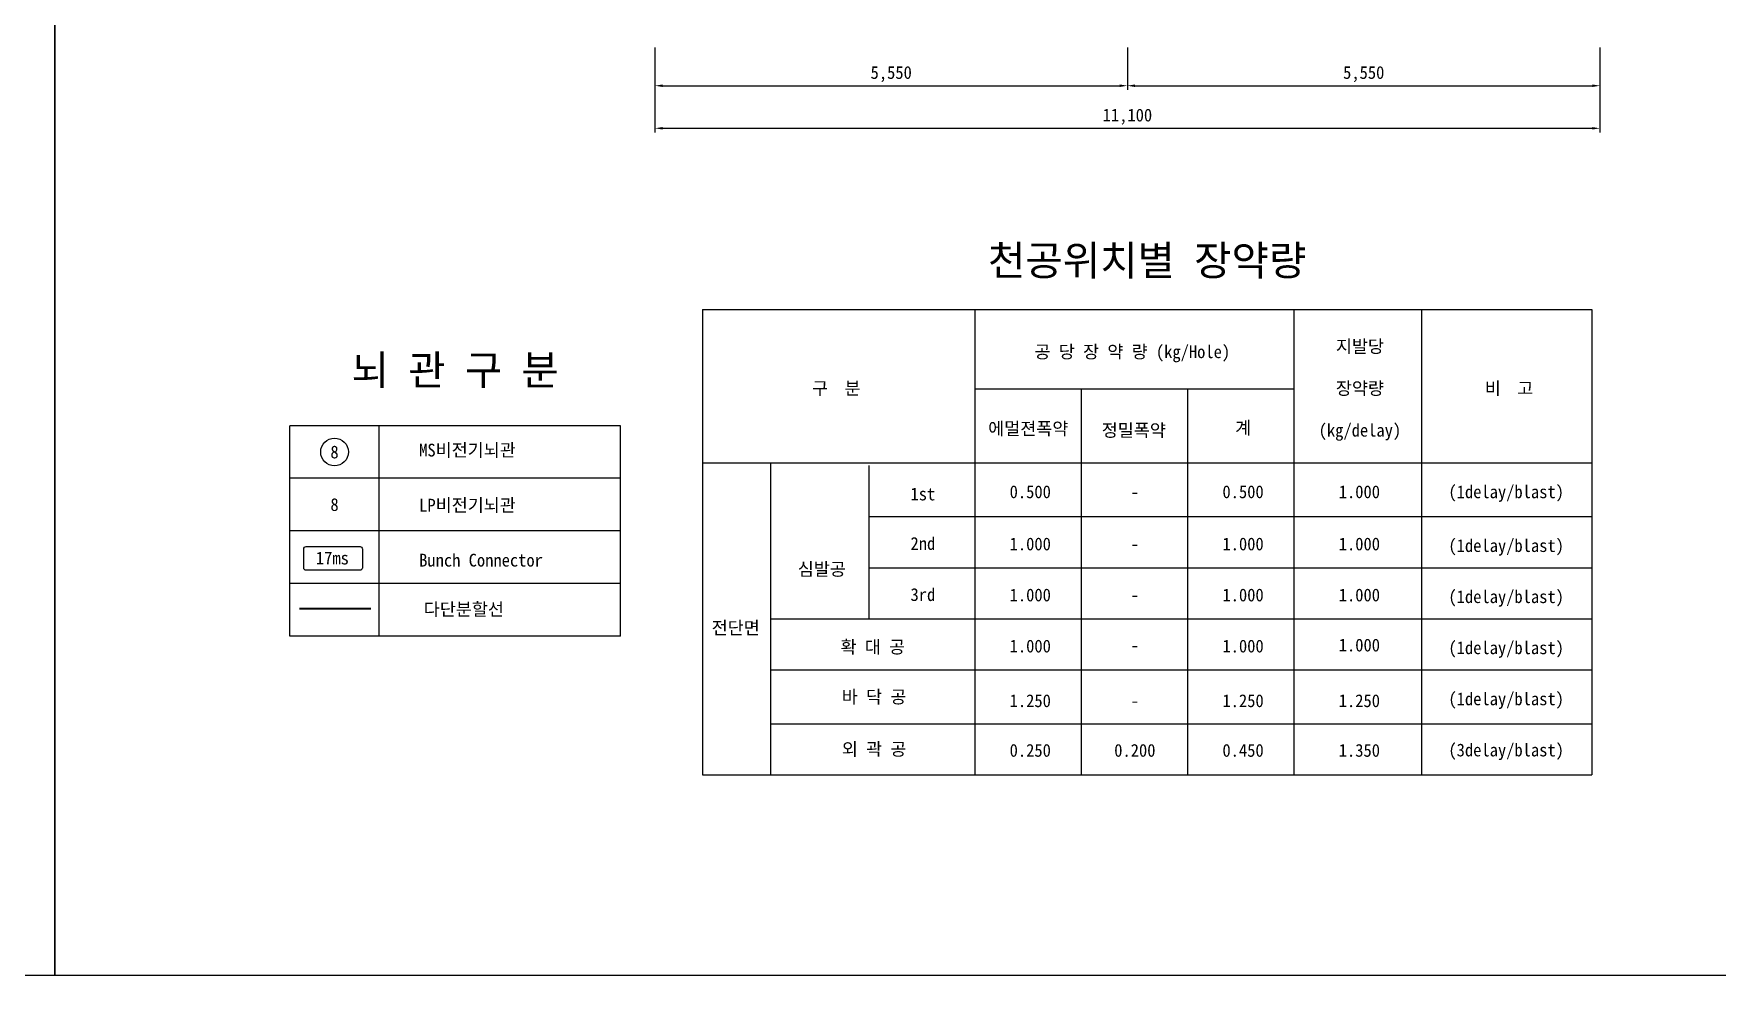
# Model space of a CAD drawing. Header units: millimetres. Extents: x -38550 to 41050, y 2900 to 31257.
# Drawn here: x 1000 to 20779, y 2900 to 13958 of the extents above; entities that cross this region are included whole.
import ezdxf
from ezdxf.enums import TextEntityAlignment as Align

# ---------------------------------------------------------------- set-up
doc = ezdxf.new("R2010")
doc.units = ezdxf.units.MM
doc.header["$LTSCALE"] = 500
doc.header["$PDMODE"] = 1
doc.linetypes.add('A-DASHD01', pattern=[0.75, 0.5, -0.25])
for name, color, linetype in [('CS-BLST-HIDL', 2, 'A-DASHD01'), ('CS-DIMS', 1, 'Continuous'), ('CS-TABL', 3, 'Continuous'), ('CS-TABL-LIN1', 4, 'Continuous'), ('CS-TABL-LIN2', 1, 'Continuous'), ('CS-TABL-TEX1', 6, 'Continuous'), ('CS-TABL-TEX2', 3, 'Continuous'), ('CS-TEX1', 6, 'Continuous'), ('CS-TEXT', 3, 'Continuous'), ('CX-PAPR', 2, 'Continuous')]:
    doc.layers.add(name, color=color, linetype=linetype)
doc.styles.get("Standard").update_dxf_attribs({"font": ''})
doc.styles.add('굴림체', font='')
doc.styles.get('Standard').set_extended_font_data('GulimChe')
doc.styles.get('굴림체').set_extended_font_data('GulimChe')
doc.dimstyles.new('DIM01-50', dxfattribs={"dimscale": 50, "dimtxt": 3, "dimasz": 1.8, "dimexe": 1, "dimexo": 1, "dimgap": 1, "dimtad": 1, "dimdec": 0, "dimzin": 9, "dimdsep": 46, "dimlunit": 6, "dimtxsty": '굴림체', "dimcen": 2.5, "dimclrt": 3, "dimadec": 4, "dimazin": 0, "dimtfac": 1, "dimtdec": 0, "dimtmove": 2, "dimatfit": 3, "dimfxl": 1, "dimtolj": 1, "dimtzin": 0, "dimarcsym": 0})

# ---------------------------------------------------------------- blocks, each defined once
blk = doc.blocks.new('*D80')
at = {"layer": 'CS-DIMS', "color": 0, "lineweight": -2, "transparency": 16777216}
for p, q in [((8299, 13797), (8299, 13297)), ((13849, 13797), (13849, 13297)), ((8389, 13347), (13759, 13347))]:
    blk.add_line(p, q, dxfattribs=at)
at = {"layer": 'CS-DIMS', "color": 0, "transparency": 16777216}
for points in [[(8389, 13362), (8389, 13332), (8299, 13347)], [(13759, 13362), (13759, 13332), (13849, 13347)]]:
    blk.add_solid(points, dxfattribs=at)
at = {"layer": 'Defpoints', "color": 0, "transparency": 16777216}
for p in [(8299, 13847), (13849, 13847), (13849, 13347)]:
    blk.add_point(p, dxfattribs=at)
at = {"layer": 'CS-DIMS', "color": 3, "transparency": 16777216, "insert": (11074, 13483), "char_height": 150, "attachment_point": 5, "style": '굴림체'}
blk.add_mtext('\\A1;5,550', dxfattribs=at)
blk = doc.blocks.new('*D81')
at = {"layer": 'CS-DIMS', "color": 0, "lineweight": -2, "transparency": 16777216}
for p, q in [((13849, 13797), (13849, 13297)), ((19400, 13797), (19400, 13297)), ((13939, 13347), (19310, 13347))]:
    blk.add_line(p, q, dxfattribs=at)
at = {"layer": 'CS-DIMS', "color": 0, "transparency": 16777216}
for points in [[(13939, 13362), (13939, 13332), (13849, 13347)], [(19310, 13362), (19310, 13332), (19400, 13347)]]:
    blk.add_solid(points, dxfattribs=at)
at = {"layer": 'Defpoints', "color": 0, "transparency": 16777216}
for p in [(13849, 13847), (19400, 13847), (19400, 13347)]:
    blk.add_point(p, dxfattribs=at)
at = {"layer": 'CS-DIMS', "color": 3, "transparency": 16777216, "insert": (16625, 13483), "char_height": 150, "attachment_point": 5, "style": '굴림체'}
blk.add_mtext('\\A1;5,550', dxfattribs=at)
blk = doc.blocks.new('*D82')
at = {"layer": 'CS-DIMS', "color": 0, "lineweight": -2, "transparency": 16777216}
for p, q in [((8299, 13297), (8299, 12797)), ((19400, 13297), (19400, 12797)), ((8389, 12847), (19310, 12847))]:
    blk.add_line(p, q, dxfattribs=at)
at = {"layer": 'CS-DIMS', "color": 0, "transparency": 16777216}
for points in [[(8389, 12862), (8389, 12832), (8299, 12847)], [(19310, 12862), (19310, 12832), (19400, 12847)]]:
    blk.add_solid(points, dxfattribs=at)
at = {"layer": 'Defpoints', "color": 0, "transparency": 16777216}
for p in [(8299, 13347), (19400, 13347), (19400, 12847)]:
    blk.add_point(p, dxfattribs=at)
at = {"layer": 'CS-DIMS', "color": 3, "transparency": 16777216, "insert": (13849, 12983), "char_height": 150, "attachment_point": 5, "style": '굴림체'}
blk.add_mtext('\\A1;11,100', dxfattribs=at)

msp = doc.modelspace()

# ---------------------------------------------------------------- linework, layer by layer
at = {"layer": 'CS-BLST-HIDL', "const_width": 20}
msp.add_lwpolyline([(4120.4, 7205.9), (4964.5, 7205.9)], dxfattribs=at)
at = {"layer": 'CS-TABL'}
msp.add_lwpolyline([(4173, 7684.5), (4173, 7907.2, -0.4142136), (4200.5, 7934.6), (4833.8, 7934.6, -0.4142136), (4861.2, 7907.2), (4861.2, 7684.5, -0.4142136), (4833.8, 7657), (4200.5, 7657, -0.4142136)], format="xyb", close=True, dxfattribs=at)
at = {"layer": 'CS-TABL-LIN1'}
for p, q in [((8855.5, 10718.1), (19305.5, 10718.1)), ((8855.5, 10718.1), (8855.5, 5254.3)), ((12055.5, 10718.1), (12055.5, 8918.1)), ((12055.5, 10718.1), (12055.5, 5254.3)), ((19305.5, 10718.1), (19305.5, 5254.3)), ((7893.8, 9354.5), (4010.9, 9354.5)), ((4010.9, 6884.5), (4010.9, 9354.5)), ((7893.8, 6884.5), (7893.8, 9354.5)), ((8855.5, 8918.1), (19305.5, 8918.1)), ((7893.8, 6884.5), (4010.9, 6884.5)), ((8855.5, 5254.3), (19305.5, 5254.3))]:
    msp.add_line(p, q, dxfattribs=at)
at = {"layer": 'CS-TABL-LIN2'}
for p, q in [((15805.5, 10718.1), (15805.5, 5254.3)), ((17305.5, 10718.1), (17305.5, 5254.3)), ((12055.5, 9789), (15805.5, 9789)), ((13305.5, 9789), (13305.5, 5254.3)), ((14555.5, 9789), (14555.5, 5254.3)), ((5058.2, 6884.5), (5058.2, 9354.5)), ((9655.5, 8918.1), (9655.5, 5254.3)), ((7893.8, 8737), (4010.9, 8737)), ((10811.5, 8886.6), (10811.5, 7086.6)), ((7893.8, 8119.5), (4010.9, 8119.5)), ((10811.5, 8286.6), (19305.5, 8286.6)), ((10811.5, 7686.6), (19305.5, 7686.6)), ((7893.8, 7502), (4010.9, 7502)), ((9655.5, 7086.6), (19305.5, 7086.6)), ((9655.5, 6486.6), (19305.5, 6486.6)), ((9655.5, 5854.3), (19305.5, 5854.3))]:
    msp.add_line(p, q, dxfattribs=at)
at = {"layer": 'CS-TEXT'}
msp.add_circle((4534.5, 9045.8), 162.6, dxfattribs=at)
at = {"layer": 'CX-PAPR'}
for points in [[(-38550, 2900), (1250, 2900), (1250, 28700), (-38550, 28700)], [(1250, 2900), (41050, 2900), (41050, 28700), (1250, 28700)]]:
    msp.add_lwpolyline(points, close=True, dxfattribs=at)

# ---------------------------------------------------------------- texts
at = {"layer": 'CS-TABL-TEX1'}
for s, p in [('공 당 장 약 량 (kg/Hole)', (13906.9, 10147.9)), ('지발당', (16580.3, 10211.5)), ('구  분', (10429.1, 9718.8)), ('장약량', (16580.3, 9718.8)), ('비  고', (18332.2, 9718.8)), ('에멀젼폭약', (12684.1, 9246.2)), ('정밀폭약', (13924, 9226.2)), ('계', (15209.4, 9254.7)), ('(kg/delay)', (16580.3, 9226.2)), ('1st', (11446.2, 8477.7)), ('2nd', (11446.2, 7896.1)), ('심발공', (10259, 7594.6)), ('3rd', (11446.2, 7296.1)), ('전단면', (9247.8, 6905.7)), ('확 대 공', (10857.8, 6681.6)), ('바 닥 공', (10873, 6095.3)), ('외 곽 공', (10873, 5481.7))]:
    msp.add_text(s, height=150, dxfattribs=at).set_placement(p, align=Align.CENTER)
at = {"layer": 'CS-TABL-TEX2', "style": '굴림체'}
for s, p in [('0.500', (12707.7, 8503.3)), ('-', (13936.4, 8503.3)), ('0.500', (15207.7, 8503.3)), ('1.000', (16573.9, 8503.3)), ('(1delay/blast)', (18298.6, 8503.3)), ('1.000', (12707.7, 7890.8)), ('-', (13936.4, 7890.8)), ('1.000', (15207.7, 7890.8)), ('1.000', (16573.9, 7890.8)), ('(1delay/blast)', (18298.6, 7871.7)), ('1.000', (12707.7, 7291.7)), ('-', (13936.4, 7291.7)), ('1.000', (15207.7, 7291.7)), ('1.000', (16573.9, 7291.7)), ('(1delay/blast)', (18298.6, 7271.7)), ('1.000', (12707.7, 6691.7)), ('-', (13936.4, 6703.4)), ('1.000', (15207.7, 6691.7)), ('1.000', (16573.9, 6703.4)), ('(1delay/blast)', (18298.6, 6671.7)), ('1.250', (12707.7, 6049.7)), ('1.250', (15207.7, 6049.7)), ('1.250', (16573.9, 6049.7)), ('(1delay/blast)', (18298.6, 6071.7)), ('-', (13936.4, 6049.7)), ('0.250', (12707.7, 5466.8)), ('0.200', (13936.4, 5466.8)), ('0.450', (15207.7, 5466.8)), ('1.350', (16573.9, 5466.8)), ('(3delay/blast)', (18298.6, 5471))]:
    msp.add_text(s, height=150, dxfattribs=at).set_placement(p, align=Align.CENTER)
at = {"layer": 'CS-TEX1', "style": '굴림체'}
for s, p in [('천공위치별 장약량', (14080.5, 11298.6)), ('뇌 관 구 분', (5952.4, 10011.9))]:
    msp.add_text(s, height=350, dxfattribs=at).set_placement(p, align=Align.MIDDLE)
at = {"layer": 'CS-TEXT', "style": '굴림체'}
for p in [(4534.5, 9045.8), (4534.5, 8428.3)]:
    msp.add_text('8', height=150, dxfattribs=at).set_placement(p, align=Align.MIDDLE_CENTER)
for s, p in [('MS비전기뇌관', (5528.5, 8992.9)), ('LP비전기뇌관', (5528.6, 8346.2)), ('Bunch Connector', (5528.6, 7700.3))]:
    msp.add_text(s, height=150, dxfattribs=at).set_placement(p)
msp.add_text('17ms', height=150, dxfattribs=at).set_placement((4509, 7798.9), align=Align.MIDDLE)
msp.add_text('다단분할선', height=150, dxfattribs=at).set_placement((6053.9, 7123.8), align=Align.CENTER)

# ---------------------------------------------------------------- dimensions: what is measured, and where the dimension line sits
at = {"layer": 'CS-DIMS'}
for base, p1, p2, picture, middle in [((13849.5, 13347), (8299.4, 13847), (13849.5, 13847), '*D80', (11074.5, 13483.1)), ((19399.6, 13347), (13849.5, 13847), (19399.6, 13847), '*D81', (16624.5, 13483.1)), ((19399.6, 12847), (8299.4, 13347), (19399.6, 13347), '*D82', (13849.5, 12983.2))]:
    dim = msp.add_linear_dim(base=base, p1=p1, p2=p2, dimstyle='DIM01-50', dxfattribs=at)
    dim.commit()
    dim.dimension.update_dxf_attribs({"geometry": picture, "text_midpoint": middle})

doc.saveas('drawing.dxf')
